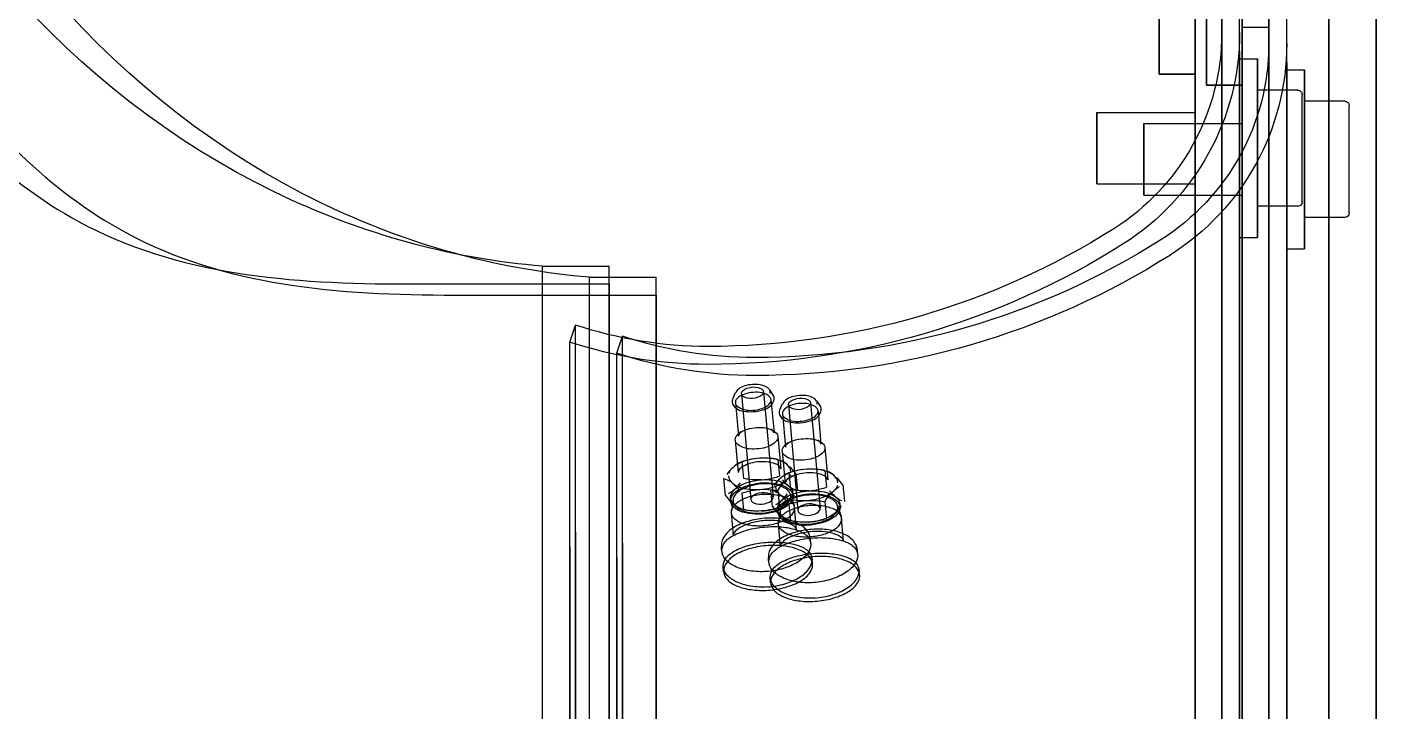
# Model space of a CAD drawing. Header units: millimetres. Extents: x -69706 to 52883, y -6882 to 68885.
# Drawn here: x 7489.4 to 7640.5, y 26352.4 to 26428.9 of the extents above; entities that cross this region are included whole.
import ezdxf

# ---------------------------------------------------------------- set-up
doc = ezdxf.new("R2010")
doc.units = ezdxf.units.MM
doc.layers.add('ac-SB', color=7, linetype='Continuous', lineweight=13)

# ---------------------------------------------------------------- blocks, each defined once
blk = doc.blocks.new('A$C15852BBE')
at = {"layer": 'ac-SB', "lineweight": -3}
for p, q in [((5538.81, 3950), (5538.81, 50)), ((5538.81, 672.2), (5538.81, 1296)), ((5538.81, 672.2), (5538.81, 1296)), ((5538.81, 672.2), (5538.81, 1296)), ((5538.81, 1296), (5538.81, 672.2)), ((5544.08, 670.96), (5544.08, 1294.76)), ((5544.08, 670.96), (5544.08, 1294.76)), ((5544.08, 670.96), (5544.08, 1294.76)), ((5544.08, 1294.76), (5544.08, 670.96)), ((5553.81, 1296.04), (5553.81, 672.16)), ((5553.81, 672.16), (5553.81, 1296.04)), ((5553.81, 1296), (5553.81, 672.2)), ((5559.08, 1294.8), (5559.08, 670.92)), ((5559.08, 670.92), (5559.08, 1294.8)), ((5559.08, 1294.76), (5559.08, 670.96)), ((5550.81, 674.1), (5550.81, 1294.1)), ((5550.81, 1294.1), (5550.81, 674.1)), ((5556.08, 672.86), (5556.08, 1292.86)), ((5556.08, 1292.86), (5556.08, 672.86)), ((5548.81, 780.58), (5548.81, 1219.1)), ((5550.81, 1219.1), (5550.81, 780.58)), ((5554.08, 779.34), (5554.08, 1217.86)), ((5556.08, 1217.86), (5556.08, 779.34)), ((5548.81, 806.01), (5548.81, 1189.74)), ((5550.81, 806.01), (5550.81, 1189.74)), ((5548.81, 1187.61), (5548.81, 749.1)), ((5550.81, 749.1), (5550.81, 1187.61)), ((5554.08, 804.77), (5554.08, 1188.5)), ((5556.08, 804.77), (5556.08, 1188.5)), ((5554.08, 1186.37), (5554.08, 747.86)), ((5556.08, 747.86), (5556.08, 1186.37)), ((5548.81, 1162.19), (5548.81, 778.45)), ((5550.81, 1162.19), (5550.81, 778.45)), ((5554.08, 1160.95), (5554.08, 777.22)), ((5556.08, 1160.95), (5556.08, 777.22)), ((5623.18, 834.36), (5623.18, 1157)), ((5628.45, 833.12), (5628.45, 1155.76)), ((5623.81, 836.01), (5623.81, 1155.1)), ((5629.08, 834.77), (5629.08, 1153.86)), ((5623.18, 1133.83), (5623.18, 811.2)), ((5623.81, 1132.19), (5623.81, 813.1)), ((5628.45, 1132.59), (5628.45, 809.96)), ((5629.08, 1130.95), (5629.08, 811.86)), ((5619.41, 1000.18), (5619.41, 804.6)), ((5626.91, 804.6), (5626.91, 1000.18)), ((5619.41, 806.6), (5619.41, 1000)), ((5624.68, 998.94), (5624.68, 803.36)), ((5624.68, 805.36), (5624.68, 998.76)), ((5632.18, 803.36), (5632.18, 998.94)), ((5550.81, 776.6), (5550.81, 984.1)), ((5553.81, 984.1), (5553.81, 776.6)), ((5556.08, 775.36), (5556.08, 982.86)), ((5559.08, 982.86), (5559.08, 775.36)), ((5606.6, 838.82), (5606.65, 838.27)), ((5596.64, 837.94), (5596.69, 837.38)), ((5611.86, 837.59), (5611.91, 837.03)), ((5596.84, 835.65), (5596.87, 835.35)), ((5601.9, 836.7), (5601.95, 836.14)), ((5606.8, 836.54), (5606.83, 836.23)), ((5606.83, 836.23), (5606.85, 836.02)), ((5606.85, 835.98), (5606.85, 836.02)), ((5606.85, 835.95), (5606.85, 835.98)), ((5606.85, 835.91), (5606.85, 835.95)), ((5606.85, 835.87), (5606.85, 835.91)), ((5596.87, 835.35), (5596.89, 835.13)), ((5598.43, 834.14), (5598.66, 831.59)), ((5602.11, 834.41), (5602.14, 834.11)), ((5602.14, 834.11), (5602.15, 833.89)), ((5605.5, 834.76), (5605.5, 834.77)), ((5605.5, 834.77), (5605.73, 832.22)), ((5605.51, 834.75), (5605.5, 834.76)), ((5605.51, 834.75), (5605.51, 834.75)), ((5605.51, 834.74), (5605.51, 834.75)), ((5612.07, 835.3), (5612.1, 835)), ((5612.1, 835), (5612.12, 834.78)), ((5612.12, 834.74), (5612.12, 834.78)), ((5612.12, 834.71), (5612.12, 834.74)), ((5612.12, 834.67), (5612.12, 834.71)), ((5612.12, 834.64), (5612.12, 834.67)), ((5603.7, 832.9), (5603.93, 830.35)), ((5610.77, 833.52), (5610.77, 833.53)), ((5610.77, 833.53), (5611, 830.98)), ((5610.77, 833.52), (5610.77, 833.52)), ((5610.77, 833.51), (5610.77, 833.52)), ((5610.77, 833.5), (5610.77, 833.51)), ((5599.11, 830.14), (5598.7, 831.39)), ((5600.52, 829.73), (5600.35, 831.61)), ((5604.55, 830), (5604.38, 831.88)), ((5605.54, 830.71), (5605.73, 832.02)), ((5605.83, 830.57), (5605.8, 830.92)), ((5598.5, 827.85), (5598.34, 829.72)), ((5598.86, 829.95), (5598.82, 830.3)), ((5602.12, 818.67), (5601.07, 830.5)), ((5604.61, 818.89), (5603.56, 830.72)), ((5604.38, 828.9), (5603.97, 830.15)), ((5605.79, 828.49), (5605.62, 830.37)), ((5606.4, 830.26), (5606.56, 828.39)), ((5609.88, 817.65), (5608.82, 829.48)), ((5609.82, 828.76), (5609.65, 830.64)), ((5610.81, 829.47), (5610.99, 830.78)), ((5611.1, 829.34), (5611.06, 829.68)), ((5600.52, 826.23), (5600.35, 828.11)), ((5603.77, 826.61), (5603.6, 828.49)), ((5604.12, 828.71), (5604.09, 829.06)), ((5604.55, 826.5), (5604.38, 828.38)), ((5607.39, 817.43), (5606.33, 829.26)), ((5611.66, 829.02), (5611.83, 827.15)), ((5600.52, 823.66), (5600.2, 827.29)), ((5605.3, 824.09), (5604.98, 827.71)), ((5605.79, 824.99), (5605.62, 826.87)), ((5609.82, 825.26), (5609.65, 827.14)), ((5610.57, 822.85), (5610.25, 826.48)), ((5605.79, 822.42), (5605.46, 826.05)), ((5604.67, 823.14), (5604.93, 823.36)), ((5604.79, 823.26), (5604.88, 823.38)), ((5604.88, 823.38), (5604.93, 823.5)), ((5604.93, 823.5), (5604.94, 823.64)), ((5605.27, 819.91), (5604.94, 823.64)), ((5601.29, 819.55), (5600.96, 823.28)), ((5600.96, 823.28), (5600.98, 823.17)), ((5600.98, 823.17), (5601.05, 823.07)), ((5601.31, 822.84), (5601.02, 823.01)), ((5601.05, 823.07), (5601.16, 822.95)), ((5601.16, 822.95), (5601.31, 822.84)), ((5604.67, 823.14), (5604.79, 823.26)), ((5606.56, 818.31), (5606.22, 822.04)), ((5606.22, 822.04), (5606.25, 821.93)), ((5606.25, 821.93), (5606.31, 821.83)), ((5606.31, 821.83), (5606.43, 821.71)), ((5609.94, 821.9), (5610.2, 822.12)), ((5609.94, 821.9), (5610.06, 822.02)), ((5610.06, 822.02), (5610.14, 822.14)), ((5610.14, 822.14), (5610.19, 822.26)), ((5610.19, 822.26), (5610.21, 822.4)), ((5610.54, 818.67), (5610.21, 822.4)), ((5606.58, 821.6), (5606.28, 821.78)), ((5606.43, 821.71), (5606.58, 821.6)), ((5601.47, 818.44), (5601.03, 819.09)), ((5605.29, 818.78), (5605.61, 819.49)), ((5606.74, 817.21), (5606.3, 817.85)), ((5610.56, 817.55), (5610.88, 818.25)), ((5623.81, 813.1), (5623.18, 811.2)), ((5629.08, 811.86), (5628.45, 809.96)), ((5641.91, 806.6), (5619.41, 806.6)), ((5647.18, 805.36), (5624.68, 805.36)), ((5626.91, 804.6), (5619.41, 804.6)), ((5632.18, 803.36), (5624.68, 803.36)), ((5548.81, 801.41), (5546.81, 801.41)), ((5548.81, 801.41), (5546.81, 801.41)), ((5546.81, 781.41), (5546.81, 801.41)), ((5546.81, 801.41), (5546.81, 781.41)), ((5546.81, 781.41), (5546.81, 801.41)), ((5546.81, 801.41), (5546.81, 781.41)), ((5548.81, 801.41), (5546.81, 801.41)), ((5548.81, 801.41), (5546.81, 801.41)), ((5548.81, 801.41), (5548.81, 781.41)), ((5548.81, 781.41), (5548.81, 801.41)), ((5548.81, 801.41), (5548.81, 781.41)), ((5548.81, 781.41), (5548.81, 801.41)), ((5554.08, 800.17), (5552.08, 800.17)), ((5554.08, 800.17), (5552.08, 800.17)), ((5552.08, 780.17), (5552.08, 800.17)), ((5552.08, 800.17), (5552.08, 780.17)), ((5552.08, 780.17), (5552.08, 800.17)), ((5552.08, 800.17), (5552.08, 780.17)), ((5554.08, 800.17), (5552.08, 800.17)), ((5554.08, 800.17), (5552.08, 800.17)), ((5554.08, 800.17), (5554.08, 780.17)), ((5554.08, 780.17), (5554.08, 800.17)), ((5554.08, 800.17), (5554.08, 780.17)), ((5554.08, 780.17), (5554.08, 800.17)), ((5542.31, 797.91), (5546.81, 797.91)), ((5542.31, 797.91), (5546.81, 797.91)), ((5546.81, 797.91), (5546.81, 791.41)), ((5546.81, 797.91), (5546.81, 791.41)), ((5541.81, 797.41), (5541.81, 791.41)), ((5541.81, 797.41), (5541.81, 791.41)), ((5547.08, 796.17), (5547.08, 790.17)), ((5547.08, 796.17), (5547.08, 790.17)), ((5547.58, 796.67), (5552.08, 796.67)), ((5547.58, 796.67), (5552.08, 796.67)), ((5552.08, 796.67), (5552.08, 790.17)), ((5552.08, 796.67), (5552.08, 790.17)), ((5553.81, 795.41), (5553.81, 787.41)), ((5553.81, 787.41), (5553.81, 795.41)), ((5553.81, 795.41), (5553.81, 787.41)), ((5553.81, 787.41), (5553.81, 795.41)), ((5564.81, 795.41), (5553.81, 795.41)), ((5564.81, 795.41), (5553.81, 795.41)), ((5564.81, 795.41), (5553.81, 795.41)), ((5564.81, 795.41), (5553.81, 795.41)), ((5564.81, 787.41), (5564.81, 795.41)), ((5564.81, 795.41), (5564.81, 787.41)), ((5564.81, 787.41), (5564.81, 795.41)), ((5564.81, 795.41), (5564.81, 787.41)), ((5559.08, 794.17), (5559.08, 786.17)), ((5559.08, 786.17), (5559.08, 794.17)), ((5559.08, 794.17), (5559.08, 786.17)), ((5559.08, 786.17), (5559.08, 794.17)), ((5570.08, 794.17), (5559.08, 794.17)), ((5570.08, 794.17), (5559.08, 794.17)), ((5570.08, 794.17), (5559.08, 794.17)), ((5570.08, 794.17), (5559.08, 794.17)), ((5570.08, 786.17), (5570.08, 794.17)), ((5570.08, 794.17), (5570.08, 786.17)), ((5570.08, 786.17), (5570.08, 794.17)), ((5570.08, 794.17), (5570.08, 786.17)), ((5541.81, 791.41), (5541.81, 785.41)), ((5541.81, 791.41), (5541.81, 785.41)), ((5546.81, 791.41), (5546.81, 784.91)), ((5546.81, 791.41), (5546.81, 784.91)), ((5547.08, 790.17), (5547.08, 784.17)), ((5547.08, 790.17), (5547.08, 784.17)), ((5552.08, 790.17), (5552.08, 783.67)), ((5552.08, 790.17), (5552.08, 783.67)), ((5564.81, 787.41), (5553.81, 787.41)), ((5564.81, 787.41), (5553.81, 787.41)), ((5564.81, 787.41), (5553.81, 787.41)), ((5564.81, 787.41), (5553.81, 787.41)), ((5570.08, 786.17), (5559.08, 786.17)), ((5570.08, 786.17), (5559.08, 786.17)), ((5570.08, 786.17), (5559.08, 786.17)), ((5570.08, 786.17), (5559.08, 786.17)), ((5542.31, 784.91), (5546.81, 784.91)), ((5542.31, 784.91), (5546.81, 784.91)), ((5547.58, 783.67), (5552.08, 783.67)), ((5547.58, 783.67), (5552.08, 783.67)), ((5553.81, 783.1), (5557.81, 783.1)), ((5553.81, 783.1), (5557.81, 783.1)), ((5553.81, 783.1), (5557.81, 783.1)), ((5557.81, 783.1), (5553.81, 783.1)), ((5553.81, 783.1), (5553.81, 773.1)), ((5553.81, 748.1), (5553.81, 783.1)), ((5553.81, 773.1), (5553.81, 783.1)), ((5553.81, 783.1), (5553.81, 748.1)), ((5557.81, 783.1), (5557.81, 773.1)), ((5557.81, 783.1), (5557.81, 748.1)), ((5557.81, 748.1), (5557.81, 783.1)), ((5557.81, 783.1), (5557.81, 773.1)), ((5548.81, 781.41), (5546.81, 781.41)), ((5548.81, 781.41), (5546.81, 781.41)), ((5548.81, 781.41), (5546.81, 781.41)), ((5548.81, 781.41), (5546.81, 781.41)), ((5559.08, 781.86), (5563.08, 781.86)), ((5559.08, 781.86), (5563.08, 781.86)), ((5559.08, 781.86), (5563.08, 781.86)), ((5563.08, 781.86), (5559.08, 781.86)), ((5559.08, 781.86), (5559.08, 771.86)), ((5559.08, 746.86), (5559.08, 781.86)), ((5559.08, 771.86), (5559.08, 781.86)), ((5559.08, 781.86), (5559.08, 746.86)), ((5563.08, 781.86), (5563.08, 771.86)), ((5563.08, 781.86), (5563.08, 746.86)), ((5563.08, 746.86), (5563.08, 781.86)), ((5563.08, 781.86), (5563.08, 771.86)), ((5554.08, 780.17), (5552.08, 780.17)), ((5554.08, 780.17), (5552.08, 780.17)), ((5554.08, 780.17), (5552.08, 780.17)), ((5554.08, 780.17), (5552.08, 780.17)), ((5553.81, 776.6), (5550.81, 776.6))]:
    blk.add_line(p, q, dxfattribs=at)
at = {"layer": 'ac-SB', "lineweight": -3, "extrusion": (0, 0, -1)}
for centre, major_axis, start_param, end_param in [((5608.36, 728.6), (-61.52, 61.52), 0.221222, 0.785398), ((5613.63, 727.36), (-61.52, 61.52), 0.221222, 0.785398), ((5608.36, 766.6), (34.65, 34.65), -0.785398, -0.464586), ((5613.63, 765.36), (-34.65, 34.65), 0.785398, 1.10621), ((5608.36, 728.6), (-60.1, 60.1), 0.221222, 0.785398), ((5608.36, 766.6), (-33.23, 33.23), 0.785398, 1.10621), ((5613.63, 727.36), (-60.1, 60.1), 0.221222, 0.785398), ((5613.63, 765.36), (33.23, 33.23), -0.785398, -0.464586), ((5576.81, 778.45), (-19.8, 19.8), 5.497787, 6.504407), ((5582.08, 777.22), (19.8, 19.8), 3.926991, 4.933611), ((5576.81, 778.45), (-18.38, 18.38), 5.497787, 6.504407), ((5582.08, 777.22), (18.38, 18.38), 3.926991, 4.933611), ((5542.31, 797.41), (-0.354, 0.354), 5.497787, 7.068583), ((5542.31, 797.41), (-0.354, 0.354), 5.497787, 7.068583), ((5547.58, 796.17), (-0.354, 0.354), 5.497787, 7.068583), ((5547.58, 796.17), (-0.354, 0.354), 5.497787, 7.068583), ((5542.31, 785.41), (0.354, 0.354), 2.356194, 3.926991), ((5542.31, 785.41), (0.354, 0.354), 2.356194, 3.926991), ((5547.58, 784.17), (0.354, 0.354), 2.356194, 3.926991), ((5547.58, 784.17), (0.354, 0.354), 2.356194, 3.926991)]:
    blk.add_ellipse(centre, major_axis=major_axis, ratio=1, start_param=start_param, end_param=end_param, dxfattribs=at)
at = {"layer": 'ac-SB', "lineweight": -3}
for points, knots in [([(5601.62, 840.88), (5600.97, 840.84), (5599.75, 840.64), (5598.16, 840.03), (5597.01, 839.2), (5596.63, 838.4), (5596.63, 838.05)], [0, 0, 0, 0, 0.317822, 0.600203, 0.826725, 1, 1, 1, 1]), ([(5601.65, 840.51), (5601.01, 840.47), (5599.78, 840.25), (5598.19, 839.57), (5597.06, 838.67), (5596.68, 837.85), (5596.68, 837.49)], [0, 0, 0, 0, 0.311414, 0.595346, 0.826383, 1, 1, 1, 1]), ([(5606.6, 838.71), (5606.6, 839.05), (5606.23, 839.82), (5605.05, 840.5), (5603.46, 840.89), (5602.26, 840.92), (5601.62, 840.88)], [0, 0, 0, 0, 0.171778, 0.392382, 0.674111, 1, 1, 1, 1]), ([(5601.65, 840.51), (5602.29, 840.56), (5603.51, 840.51), (5605.11, 840.04), (5606.28, 839.29), (5606.65, 838.51), (5606.65, 838.16)], [0, 0, 0, 0, 0.320852, 0.602013, 0.826365, 1, 1, 1, 1]), ([(5596.84, 835.76), (5596.84, 836.12), (5597.21, 836.94), (5598.35, 837.84), (5599.93, 838.52), (5601.16, 838.74), (5601.8, 838.78)], [0, 0, 0, 0, 0.173291, 0.404122, 0.68812, 1, 1, 1, 1]), ([(5601.62, 835.88), (5602.27, 835.92), (5603.48, 836.12), (5605.07, 836.73), (5606.22, 837.56), (5606.6, 838.36), (5606.6, 838.71)], [0, 0, 0, 0, 0.317822, 0.600203, 0.826725, 1, 1, 1, 1]), ([(5601.8, 838.78), (5602.44, 838.83), (5603.66, 838.78), (5605.26, 838.31), (5606.43, 837.56), (5606.81, 836.78), (5606.81, 836.43)], [0, 0, 0, 0, 0.320673, 0.601851, 0.826312, 1, 1, 1, 1]), ([(5606.88, 839.64), (5606.24, 839.6), (5605.02, 839.4), (5603.43, 838.79), (5602.28, 837.96), (5601.9, 837.16), (5601.9, 836.81)], [0, 0, 0, 0, 0.317822, 0.600203, 0.826725, 1, 1, 1, 1]), ([(5606.92, 839.27), (5606.27, 839.23), (5605.05, 839.01), (5603.46, 838.33), (5602.33, 837.43), (5601.95, 836.61), (5601.95, 836.25)], [0, 0, 0, 0, 0.311414, 0.595346, 0.826383, 1, 1, 1, 1]), ([(5611.87, 837.48), (5611.87, 837.81), (5611.5, 838.58), (5610.32, 839.26), (5608.73, 839.65), (5607.52, 839.68), (5606.88, 839.64)], [0, 0, 0, 0, 0.171778, 0.392382, 0.674111, 1, 1, 1, 1]), ([(5606.92, 839.27), (5607.56, 839.32), (5608.77, 839.27), (5610.37, 838.8), (5611.54, 838.05), (5611.92, 837.27), (5611.92, 836.92)], [0, 0, 0, 0, 0.320852, 0.602013, 0.826365, 1, 1, 1, 1]), ([(5596.63, 838.05), (5596.63, 837.71), (5597, 836.94), (5598.18, 836.26), (5599.77, 835.87), (5600.98, 835.84), (5601.62, 835.88)], [0, 0, 0, 0, 0.171778, 0.392382, 0.674111, 1, 1, 1, 1]), ([(5601.65, 835.51), (5601.01, 835.47), (5599.82, 835.48), (5598.24, 835.81), (5597.05, 836.41), (5596.68, 837.16), (5596.68, 837.49)], [0, 0, 0, 0, 0.330326, 0.612785, 0.829913, 1, 1, 1, 1]), ([(5606.65, 838.16), (5606.65, 837.81), (5606.27, 837.03), (5605.1, 836.28), (5603.51, 835.73), (5602.3, 835.56), (5601.65, 835.51)], [0, 0, 0, 0, 0.171315, 0.394813, 0.677991, 1, 1, 1, 1]), ([(5602.1, 834.52), (5602.1, 834.88), (5602.48, 835.7), (5603.61, 836.6), (5605.2, 837.29), (5606.43, 837.5), (5607.07, 837.55)], [0, 0, 0, 0, 0.173291, 0.404122, 0.68812, 1, 1, 1, 1]), ([(5606.88, 834.64), (5607.53, 834.68), (5608.75, 834.88), (5610.34, 835.49), (5611.49, 836.32), (5611.87, 837.12), (5611.87, 837.48)], [0, 0, 0, 0, 0.317822, 0.600203, 0.826725, 1, 1, 1, 1]), ([(5611.92, 836.92), (5611.92, 836.57), (5611.54, 835.79), (5610.37, 835.04), (5608.78, 834.49), (5607.56, 834.32), (5606.92, 834.27)], [0, 0, 0, 0, 0.171315, 0.394813, 0.677991, 1, 1, 1, 1]), ([(5607.07, 837.55), (5607.71, 837.59), (5608.93, 837.54), (5610.53, 837.07), (5611.7, 836.32), (5612.07, 835.54), (5612.07, 835.19)], [0, 0, 0, 0, 0.320673, 0.601851, 0.826312, 1, 1, 1, 1]), ([(5601.8, 833.78), (5601.17, 833.74), (5599.97, 833.75), (5598.4, 834.08), (5597.2, 834.68), (5596.84, 835.43), (5596.84, 835.76)], [0, 0, 0, 0, 0.33023, 0.612723, 0.829904, 1, 1, 1, 1]), ([(5596.89, 835.13), (5596.92, 834.77), (5597.31, 833.96), (5598.55, 833.2), (5600.18, 832.81), (5602.01, 832.77), (5603.83, 833.09), (5605.4, 833.73), (5606.53, 834.65), (5606.85, 835.5), (5606.85, 835.87)], [0, 0, 0, 0, 0.089683, 0.203763, 0.343737, 0.497246, 0.651218, 0.79233, 0.90892, 1, 1, 1, 1]), ([(5606.81, 836.43), (5606.81, 836.08), (5606.43, 835.3), (5605.25, 834.55), (5603.67, 834.01), (5602.45, 833.83), (5601.8, 833.78)], [0, 0, 0, 0, 0.171231, 0.394676, 0.677925, 1, 1, 1, 1]), ([(5601.9, 836.81), (5601.9, 836.47), (5602.27, 835.7), (5603.45, 835.03), (5605.04, 834.63), (5606.25, 834.6), (5606.88, 834.64)], [0, 0, 0, 0, 0.171778, 0.392382, 0.674111, 1, 1, 1, 1]), ([(5606.92, 834.27), (5606.28, 834.23), (5605.09, 834.24), (5603.51, 834.57), (5602.31, 835.17), (5601.95, 835.92), (5601.95, 836.25)], [0, 0, 0, 0, 0.330326, 0.612785, 0.829913, 1, 1, 1, 1]), ([(5598.43, 834.14), (5598.47, 833.76), (5599.38, 833.33), (5600.54, 833.06), (5601.99, 833.03), (5603.43, 833.28), (5604.61, 833.75), (5605.51, 834.33), (5605.51, 834.74)], [0, 0, 0, 0, 0.142449, 0.297519, 0.487336, 0.680172, 0.843022, 1, 1, 1, 1]), ([(5607.07, 832.55), (5606.43, 832.5), (5605.24, 832.51), (5603.66, 832.84), (5602.47, 833.44), (5602.1, 834.19), (5602.1, 834.52)], [0, 0, 0, 0, 0.33023, 0.612723, 0.829904, 1, 1, 1, 1]), ([(5602.15, 833.89), (5602.19, 833.53), (5602.58, 832.72), (5603.81, 831.96), (5605.44, 831.57), (5607.28, 831.53), (5609.1, 831.85), (5610.66, 832.5), (5611.8, 833.41), (5612.12, 834.26), (5612.12, 834.64)], [0, 0, 0, 0, 0.089683, 0.203763, 0.343737, 0.497246, 0.651218, 0.79233, 0.90892, 1, 1, 1, 1]), ([(5612.07, 835.19), (5612.07, 834.84), (5611.69, 834.06), (5610.52, 833.31), (5608.93, 832.77), (5607.72, 832.59), (5607.07, 832.55)], [0, 0, 0, 0, 0.171231, 0.394676, 0.677925, 1, 1, 1, 1]), ([(5598.66, 831.67), (5598.66, 831.96), (5599.02, 832.62), (5600.06, 833.24), (5601.43, 833.64), (5602.94, 833.75), (5604.31, 833.53), (5605.37, 833.05), (5605.73, 832.42), (5605.73, 832.14)], [0, 0, 0, 0, 0.101826, 0.242255, 0.416571, 0.601867, 0.77096, 0.903185, 1, 1, 1, 1]), ([(5598.82, 830.38), (5598.82, 830.66), (5599.19, 831.32), (5600.2, 831.92), (5601.55, 832.32), (5603.03, 832.43), (5604.38, 832.21), (5605.43, 831.75), (5605.8, 831.12), (5605.8, 830.84)], [0, 0, 0, 0, 0.103131, 0.242354, 0.415472, 0.599833, 0.768568, 0.901459, 1, 1, 1, 1]), ([(5603.7, 832.9), (5603.73, 832.52), (5604.64, 832.09), (5605.81, 831.82), (5607.26, 831.79), (5608.7, 832.04), (5609.88, 832.51), (5610.77, 833.09), (5610.77, 833.5)], [0, 0, 0, 0, 0.142449, 0.297519, 0.487336, 0.680172, 0.843022, 1, 1, 1, 1]), ([(5603.92, 830.43), (5603.92, 830.72), (5604.29, 831.38), (5605.32, 832), (5606.7, 832.4), (5608.21, 832.51), (5609.58, 832.29), (5610.64, 831.81), (5611, 831.18), (5611, 830.9)], [0, 0, 0, 0, 0.101826, 0.242255, 0.416571, 0.601867, 0.77096, 0.903185, 1, 1, 1, 1]), ([(5605.73, 832.14), (5605.73, 831.85), (5605.37, 831.19), (5604.34, 830.57), (5602.96, 830.17), (5601.45, 830.06), (5600.08, 830.28), (5599.02, 830.76), (5598.66, 831.39), (5598.66, 831.67)], [0, 0, 0, 0, 0.101826, 0.242255, 0.416571, 0.601867, 0.77096, 0.903185, 1, 1, 1, 1]), ([(5605.55, 830.83), (5605.55, 831.08), (5605.22, 831.66), (5604.25, 832.09), (5603, 832.3), (5601.62, 832.2), (5600.37, 831.83), (5599.42, 831.28), (5599.07, 830.66), (5599.07, 830.39)], [0, 0, 0, 0, 0.098017, 0.229125, 0.397041, 0.581353, 0.755224, 0.896302, 1, 1, 1, 1]), ([(5599.32, 830.94), (5599.55, 831.15), (5600.14, 831.52), (5601.17, 831.87), (5601.94, 831.99), (5602.34, 832.01)], [0, 0, 0, 0, 0.287144, 0.629207, 1, 1, 1, 1]), ([(5602.34, 832.01), (5601.9, 831.98), (5601.23, 831.87), (5600.57, 831.68), (5600.35, 831.61)], [0, 0, 0, 0, 0.654238, 1, 1, 1, 1]), ([(5603.56, 830.69), (5603.56, 830.96), (5602.71, 831.34), (5601.88, 831.25), (5601.06, 830.82), (5601.06, 830.53)], [0, 0, 0, 0, 0.277863, 0.700088, 1, 1, 1, 1]), ([(5602.34, 832.01), (5602.78, 832.04), (5603.47, 832.02), (5604.15, 831.92), (5604.38, 831.88)], [0, 0, 0, 0, 0.649076, 1, 1, 1, 1]), ([(5602.34, 832.01), (5602.74, 832.04), (5603.5, 832.03), (5604.53, 831.82), (5605.13, 831.53), (5605.36, 831.34)], [0, 0, 0, 0, 0.378864, 0.720109, 1, 1, 1, 1]), ([(5611, 830.9), (5611, 830.61), (5610.63, 829.95), (5609.6, 829.33), (5608.23, 828.93), (5606.72, 828.82), (5605.34, 829.04), (5604.29, 829.52), (5603.92, 830.15), (5603.92, 830.43)], [0, 0, 0, 0, 0.101826, 0.242255, 0.416571, 0.601867, 0.77096, 0.903185, 1, 1, 1, 1]), ([(5604.09, 829.14), (5604.09, 829.43), (5604.46, 830.08), (5605.47, 830.68), (5606.81, 831.08), (5608.3, 831.19), (5609.65, 830.97), (5610.7, 830.51), (5611.07, 829.88), (5611.07, 829.6)], [0, 0, 0, 0, 0.103131, 0.242354, 0.415472, 0.599833, 0.768568, 0.901459, 1, 1, 1, 1]), ([(5610.82, 829.59), (5610.82, 829.84), (5610.48, 830.42), (5609.52, 830.86), (5608.27, 831.06), (5606.89, 830.96), (5605.64, 830.6), (5604.68, 830.04), (5604.34, 829.42), (5604.34, 829.15)], [0, 0, 0, 0, 0.098017, 0.229125, 0.397041, 0.581353, 0.755224, 0.896302, 1, 1, 1, 1]), ([(5605.8, 830.84), (5605.8, 830.55), (5605.43, 829.9), (5604.42, 829.3), (5603.08, 828.9), (5601.59, 828.79), (5600.24, 829.01), (5599.19, 829.47), (5598.82, 830.1), (5598.82, 830.38)], [0, 0, 0, 0, 0.103131, 0.242354, 0.415472, 0.599833, 0.768568, 0.901459, 1, 1, 1, 1]), ([(5599.07, 830.39), (5599.07, 830.14), (5599.41, 829.56), (5600.37, 829.12), (5601.62, 828.92), (5603, 829.02), (5604.25, 829.38), (5605.2, 829.94), (5605.55, 830.56), (5605.55, 830.83)], [0, 0, 0, 0, 0.098017, 0.229125, 0.397041, 0.581353, 0.755224, 0.896302, 1, 1, 1, 1]), ([(5602.56, 829.6), (5602.16, 829.57), (5601.39, 829.45), (5600.35, 829.1), (5599.76, 828.73), (5599.54, 828.52)], [0, 0, 0, 0, 0.370748, 0.712889, 1, 1, 1, 1]), ([(5602.56, 829.6), (5602.12, 829.57), (5601.43, 829.59), (5600.75, 829.69), (5600.52, 829.73)], [0, 0, 0, 0, 0.649076, 1, 1, 1, 1]), ([(5601.06, 830.53), (5601.06, 830.26), (5601.91, 829.88), (5602.74, 829.97), (5603.56, 830.4), (5603.56, 830.69)], [0, 0, 0, 0, 0.277863, 0.700088, 1, 1, 1, 1]), ([(5605.36, 829.59), (5605.14, 829.38), (5604.55, 829.01), (5603.51, 828.66), (5602.74, 828.54), (5602.34, 828.51)], [0, 0, 0, 0, 0.287144, 0.629207, 1, 1, 1, 1]), ([(5604.55, 830), (5604.32, 829.93), (5603.67, 829.74), (5603, 829.63), (5602.56, 829.6)], [0, 0, 0, 0, 0.349085, 1, 1, 1, 1]), ([(5605.58, 828.92), (5605.35, 829.11), (5604.75, 829.4), (5603.72, 829.61), (5602.95, 829.62), (5602.56, 829.6)], [0, 0, 0, 0, 0.279859, 0.621181, 1, 1, 1, 1]), ([(5611.07, 829.6), (5611.07, 829.32), (5610.7, 828.66), (5609.69, 828.06), (5608.34, 827.66), (5606.86, 827.55), (5605.51, 827.77), (5604.46, 828.23), (5604.09, 828.86), (5604.09, 829.14)], [0, 0, 0, 0, 0.103131, 0.242354, 0.415472, 0.599833, 0.768568, 0.901459, 1, 1, 1, 1]), ([(5604.34, 829.15), (5604.34, 828.9), (5604.67, 828.32), (5605.64, 827.89), (5606.89, 827.68), (5608.27, 827.78), (5609.52, 828.15), (5610.47, 828.7), (5610.82, 829.32), (5610.82, 829.59)], [0, 0, 0, 0, 0.098017, 0.229125, 0.397041, 0.581353, 0.755224, 0.896302, 1, 1, 1, 1]), ([(5604.59, 829.7), (5604.81, 829.91), (5605.41, 830.28), (5606.44, 830.63), (5607.21, 830.75), (5607.61, 830.77)], [0, 0, 0, 0, 0.287144, 0.629207, 1, 1, 1, 1]), ([(5607.61, 830.77), (5607.17, 830.75), (5606.49, 830.63), (5605.84, 830.44), (5605.62, 830.37)], [0, 0, 0, 0, 0.654238, 1, 1, 1, 1]), ([(5608.82, 829.45), (5608.82, 829.72), (5607.98, 830.1), (5607.15, 830.01), (5606.33, 829.58), (5606.33, 829.29)], [0, 0, 0, 0, 0.277863, 0.700088, 1, 1, 1, 1]), ([(5606.33, 829.29), (5606.33, 829.02), (5607.18, 828.64), (5608.01, 828.73), (5608.82, 829.16), (5608.82, 829.45)], [0, 0, 0, 0, 0.277863, 0.700088, 1, 1, 1, 1]), ([(5607.61, 830.77), (5608.05, 830.8), (5608.74, 830.78), (5609.41, 830.68), (5609.65, 830.64)], [0, 0, 0, 0, 0.649076, 1, 1, 1, 1]), ([(5607.61, 830.77), (5608.01, 830.8), (5608.77, 830.79), (5609.8, 830.58), (5610.4, 830.29), (5610.63, 830.1)], [0, 0, 0, 0, 0.378864, 0.720109, 1, 1, 1, 1]), ([(5602.34, 828.51), (5601.94, 828.49), (5601.18, 828.5), (5600.15, 828.71), (5599.55, 829), (5599.32, 829.19)], [0, 0, 0, 0, 0.378864, 0.720109, 1, 1, 1, 1]), ([(5602.34, 828.51), (5601.9, 828.48), (5601.23, 828.37), (5600.58, 828.18), (5600.35, 828.11)], [0, 0, 0, 0, 0.650236, 1, 1, 1, 1]), ([(5602.34, 828.51), (5602.79, 828.54), (5603.47, 828.52), (5604.15, 828.42), (5604.38, 828.38)], [0, 0, 0, 0, 0.653086, 1, 1, 1, 1]), ([(5607.61, 827.27), (5607.21, 827.25), (5606.45, 827.26), (5605.42, 827.47), (5604.82, 827.76), (5604.59, 827.95)], [0, 0, 0, 0, 0.378864, 0.720109, 1, 1, 1, 1]), ([(5607.82, 828.36), (5607.42, 828.33), (5606.65, 828.21), (5605.62, 827.86), (5605.03, 827.49), (5604.8, 827.28)], [0, 0, 0, 0, 0.370748, 0.712889, 1, 1, 1, 1]), ([(5607.82, 828.36), (5607.38, 828.33), (5606.7, 828.35), (5606.02, 828.45), (5605.79, 828.49)], [0, 0, 0, 0, 0.649076, 1, 1, 1, 1]), ([(5610.63, 828.35), (5610.4, 828.14), (5609.81, 827.77), (5608.78, 827.42), (5608.01, 827.3), (5607.61, 827.27)], [0, 0, 0, 0, 0.287144, 0.629207, 1, 1, 1, 1]), ([(5609.82, 828.76), (5609.59, 828.69), (5608.94, 828.5), (5608.27, 828.39), (5607.82, 828.36)], [0, 0, 0, 0, 0.349085, 1, 1, 1, 1]), ([(5610.85, 827.68), (5610.62, 827.87), (5610.02, 828.16), (5608.98, 828.37), (5608.22, 828.38), (5607.82, 828.36)], [0, 0, 0, 0, 0.279859, 0.621181, 1, 1, 1, 1]), ([(5599.54, 826.77), (5599.76, 826.59), (5600.37, 826.29), (5601.4, 826.08), (5602.16, 826.07), (5602.56, 826.1)], [0, 0, 0, 0, 0.279859, 0.621181, 1, 1, 1, 1]), ([(5600.2, 827.29), (5600.22, 827.01), (5600.84, 826.68), (5601.63, 826.5), (5602.24, 826.48), (5602.56, 826.5)], [0, 0, 0, 0, 0.321665, 0.630064, 1, 1, 1, 1]), ([(5602.56, 826.5), (5602.9, 826.52), (5603.55, 826.63), (5604.38, 826.95), (5605.01, 827.41), (5604.98, 827.71)], [0, 0, 0, 0, 0.364505, 0.675919, 1, 1, 1, 1]), ([(5602.56, 826.1), (5602.96, 826.12), (5603.73, 826.24), (5604.76, 826.59), (5605.35, 826.96), (5605.58, 827.17)], [0, 0, 0, 0, 0.370748, 0.712889, 1, 1, 1, 1]), ([(5602.56, 826.1), (5603, 826.13), (5603.67, 826.24), (5604.32, 826.43), (5604.55, 826.5)], [0, 0, 0, 0, 0.650236, 1, 1, 1, 1]), ([(5607.61, 827.27), (5607.17, 827.25), (5606.5, 827.13), (5605.84, 826.94), (5605.62, 826.87)], [0, 0, 0, 0, 0.650236, 1, 1, 1, 1]), ([(5607.61, 827.27), (5608.05, 827.3), (5608.74, 827.28), (5609.41, 827.18), (5609.65, 827.14)], [0, 0, 0, 0, 0.653086, 1, 1, 1, 1]), ([(5607.83, 825.26), (5608.17, 825.28), (5608.82, 825.4), (5609.65, 825.71), (5610.27, 826.17), (5610.25, 826.48)], [0, 0, 0, 0, 0.364505, 0.675919, 1, 1, 1, 1]), ([(5600.52, 826.23), (5600.75, 826.19), (5601.43, 826.09), (5602.12, 826.07), (5602.56, 826.1)], [0, 0, 0, 0, 0.350243, 1, 1, 1, 1]), ([(5600.52, 823.71), (5600.52, 824.16), (5601.33, 824.76), (5602.38, 825.04), (5603.43, 825.11), (5604.47, 824.99), (5605.3, 824.45), (5605.3, 824.03)], [0, 0, 0, 0, 0.238107, 0.415876, 0.604841, 0.777283, 1, 1, 1, 1]), ([(5604.8, 825.53), (5605.03, 825.35), (5605.63, 825.06), (5606.67, 824.84), (5607.43, 824.83), (5607.82, 824.86)], [0, 0, 0, 0, 0.279859, 0.621181, 1, 1, 1, 1]), ([(5605.46, 826.05), (5605.49, 825.77), (5606.1, 825.44), (5606.9, 825.26), (5607.51, 825.24), (5607.83, 825.26)], [0, 0, 0, 0, 0.321665, 0.630064, 1, 1, 1, 1]), ([(5605.79, 824.99), (5606.02, 824.95), (5606.7, 824.85), (5607.38, 824.83), (5607.82, 824.86)], [0, 0, 0, 0, 0.350243, 1, 1, 1, 1]), ([(5607.82, 824.86), (5608.23, 824.88), (5609, 825), (5610.03, 825.35), (5610.62, 825.72), (5610.85, 825.93)], [0, 0, 0, 0, 0.370748, 0.712889, 1, 1, 1, 1]), ([(5607.82, 824.86), (5608.26, 824.89), (5608.94, 825), (5609.59, 825.19), (5609.82, 825.26)], [0, 0, 0, 0, 0.650236, 1, 1, 1, 1]), ([(5605.3, 824.03), (5605.3, 823.59), (5604.49, 822.99), (5603.44, 822.7), (5602.4, 822.64), (5601.36, 822.76), (5600.52, 823.29), (5600.52, 823.71)], [0, 0, 0, 0, 0.238107, 0.415876, 0.604841, 0.777283, 1, 1, 1, 1]), ([(5605.79, 822.48), (5605.79, 822.92), (5606.6, 823.52), (5607.65, 823.81), (5608.7, 823.87), (5609.73, 823.75), (5610.57, 823.21), (5610.57, 822.8)], [0, 0, 0, 0, 0.238107, 0.415876, 0.604841, 0.777283, 1, 1, 1, 1]), ([(5610.57, 822.8), (5610.57, 822.35), (5609.76, 821.75), (5608.71, 821.47), (5607.66, 821.4), (5606.62, 821.52), (5605.79, 822.06), (5605.79, 822.48)], [0, 0, 0, 0, 0.238107, 0.415876, 0.604841, 0.777283, 1, 1, 1, 1]), ([(5603.28, 820.89), (5602.91, 820.87), (5602.23, 820.71), (5601.34, 820.4), (5600.98, 819.76), (5600.95, 819.49)], [0, 0, 0, 0, 0.389505, 0.726764, 1, 1, 1, 1]), ([(5605.28, 819.86), (5605.28, 820.29), (5604.32, 820.75), (5603.28, 820.75), (5602.22, 820.59), (5601.29, 820.06), (5601.29, 819.6)], [0, 0, 0, 0, 0.276868, 0.487192, 0.701162, 1, 1, 1, 1]), ([(5605.65, 819.79), (5605.61, 820.07), (5605.18, 820.68), (5604.28, 820.86), (5603.63, 820.91), (5603.28, 820.89)], [0, 0, 0, 0, 0.298951, 0.622081, 1, 1, 1, 1]), ([(5601.29, 819.6), (5601.29, 819.17), (5602.24, 818.71), (5603.28, 818.71), (5604.35, 818.87), (5605.28, 819.4), (5605.28, 819.86)], [0, 0, 0, 0, 0.276868, 0.487192, 0.701162, 1, 1, 1, 1]), ([(5601.38, 818.82), (5601.37, 818.74), (5601.38, 818.65), (5601.4, 818.57), (5601.4, 818.56)], [0, 0, 0, 0, 0.918253, 1, 1, 1, 1]), ([(5602.12, 818.7), (5602.12, 818.98), (5602.93, 819.42), (5603.76, 819.51), (5604.61, 819.13), (5604.61, 818.86)], [0, 0, 0, 0, 0.296867, 0.719231, 1, 1, 1, 1]), ([(5604.61, 818.86), (5604.61, 818.58), (5603.8, 818.14), (5602.98, 818.05), (5602.12, 818.43), (5602.12, 818.7)], [0, 0, 0, 0, 0.296867, 0.719231, 1, 1, 1, 1]), ([(5603.36, 817.85), (5603.66, 817.87), (5604.21, 817.98), (5604.89, 818.23), (5605.17, 818.64), (5605.24, 818.8)], [0, 0, 0, 0, 0.408567, 0.772107, 1, 1, 1, 1]), ([(5608.55, 819.65), (5608.18, 819.63), (5607.5, 819.48), (5606.61, 819.16), (5606.24, 818.52), (5606.21, 818.25)], [0, 0, 0, 0, 0.389505, 0.726764, 1, 1, 1, 1]), ([(5610.54, 818.62), (5610.54, 819.05), (5609.59, 819.51), (5608.55, 819.52), (5607.48, 819.35), (5606.55, 818.82), (5606.55, 818.36)], [0, 0, 0, 0, 0.276868, 0.487192, 0.701162, 1, 1, 1, 1]), ([(5610.91, 818.56), (5610.88, 818.83), (5610.45, 819.44), (5609.55, 819.63), (5608.9, 819.67), (5608.55, 819.65)], [0, 0, 0, 0, 0.298951, 0.622081, 1, 1, 1, 1]), ([(5601.47, 818.43), (5601.65, 818.14), (5602.45, 817.84), (5603.07, 817.83), (5603.36, 817.85)], [0, 0, 0, 0, 0.557504, 1, 1, 1, 1]), ([(5606.55, 818.36), (5606.55, 817.93), (5607.51, 817.47), (5608.55, 817.47), (5609.61, 817.63), (5610.54, 818.16), (5610.54, 818.62)], [0, 0, 0, 0, 0.276868, 0.487192, 0.701162, 1, 1, 1, 1]), ([(5606.65, 817.58), (5606.64, 817.5), (5606.64, 817.41), (5606.67, 817.33), (5606.67, 817.32)], [0, 0, 0, 0, 0.918253, 1, 1, 1, 1]), ([(5607.39, 817.46), (5607.39, 817.74), (5608.2, 818.18), (5609.02, 818.27), (5609.88, 817.9), (5609.88, 817.62)], [0, 0, 0, 0, 0.296867, 0.719231, 1, 1, 1, 1]), ([(5609.88, 817.62), (5609.88, 817.34), (5609.07, 816.9), (5608.24, 816.81), (5607.39, 817.19), (5607.39, 817.46)], [0, 0, 0, 0, 0.296867, 0.719231, 1, 1, 1, 1]), ([(5608.63, 816.61), (5608.93, 816.63), (5609.48, 816.74), (5610.16, 816.99), (5610.44, 817.4), (5610.51, 817.56)], [0, 0, 0, 0, 0.408567, 0.772107, 1, 1, 1, 1]), ([(5606.73, 817.19), (5606.92, 816.9), (5607.72, 816.6), (5608.34, 816.59), (5608.63, 816.61)], [0, 0, 0, 0, 0.557504, 1, 1, 1, 1]), ([(5718.78, 706.33), (5718.78, 714.31), (5714.03, 738.69), (5708.08, 774.3), (5677.37, 804.84), (5655.12, 806.6), (5641.91, 806.6)], [0, 0, 0, 0, 0.169125, 0.530935, 0.733506, 1, 1, 1, 1]), ([(5724.04, 705.09), (5724.04, 713.07), (5719.29, 737.45), (5713.35, 773.06), (5682.64, 803.6), (5660.39, 805.36), (5647.18, 805.36)], [0, 0, 0, 0, 0.169125, 0.530935, 0.733506, 1, 1, 1, 1]), ([(5626.91, 804.6), (5636.63, 803.81), (5670.41, 794.68), (5707.04, 755.23), (5712.08, 710.61), (5713.58, 697.45), (5713.68, 695.23), (5713.68, 695.07)], [0, 0, 0, 0, 0.191384, 0.684569, 0.967249, 0.997563, 1, 1, 1, 1]), ([(5632.18, 803.36), (5641.89, 802.58), (5675.67, 793.44), (5712.31, 753.99), (5717.34, 709.37), (5718.85, 696.21), (5718.95, 693.99), (5718.95, 693.83)], [0, 0, 0, 0, 0.191384, 0.684569, 0.967249, 0.997563, 1, 1, 1, 1])]:
    blk.add_open_spline(points, degree=3, knots=knots, dxfattribs=at)
for points in [[(5599.32, 830.94), (5599.08, 830.71), (5598.85, 830.47), (5598.67, 830.2)], [(5598.85, 830.03), (5598.85, 830.37), (5599.07, 830.7), (5599.32, 830.94)], [(5599.32, 830.94), (5599.52, 831.13), (5599.73, 831.33), (5599.99, 831.43)], [(5605.36, 831.34), (5605.16, 831.5), (5604.96, 831.67), (5604.71, 831.75)], [(5605.36, 831.34), (5605.61, 831.14), (5605.83, 830.82), (5605.83, 830.5)], [(5606.4, 830.26), (5606.18, 830.54), (5605.97, 830.83), (5605.7, 831.05)], [(5599.32, 829.19), (5599.12, 829.35), (5598.92, 829.52), (5598.67, 829.59)], [(5599.32, 829.19), (5599.07, 829.39), (5598.85, 829.71), (5598.85, 830.03)], [(5600.52, 829.73), (5600.32, 829.43), (5600.13, 829.1), (5599.86, 828.85)], [(5604.59, 829.7), (5604.35, 829.47), (5604.12, 829.23), (5603.94, 828.96)], [(5604.12, 828.79), (5604.12, 829.13), (5604.34, 829.47), (5604.59, 829.7)], [(5604.59, 829.7), (5604.79, 829.89), (5605, 830.09), (5605.26, 830.19)], [(5605.36, 829.59), (5605.13, 829.37), (5604.9, 829.13), (5604.72, 828.85)], [(5605.58, 828.92), (5605.34, 829.12), (5605.1, 829.33), (5604.91, 829.57)], [(5605.83, 830.5), (5605.83, 830.16), (5605.61, 829.82), (5605.36, 829.59)], [(5605.36, 829.59), (5605.57, 829.78), (5605.78, 829.98), (5606.04, 830.09)], [(5610.63, 830.1), (5610.43, 830.26), (5610.22, 830.43), (5609.98, 830.51)], [(5610.63, 830.1), (5610.88, 829.9), (5611.1, 829.58), (5611.1, 829.26)], [(5611.66, 829.02), (5611.44, 829.3), (5611.24, 829.59), (5610.96, 829.81)], [(5598.5, 827.85), (5598.72, 827.57), (5598.93, 827.28), (5599.21, 827.06)], [(5599.54, 828.52), (5599.33, 828.33), (5599.12, 828.13), (5598.87, 828.02)], [(5599.54, 828.52), (5599.36, 828.35), (5599.12, 828.16), (5599.12, 827.92)], [(5599.32, 829.19), (5599.56, 828.99), (5599.8, 828.78), (5599.99, 828.53)], [(5604.59, 827.95), (5604.39, 828.11), (5604.18, 828.28), (5603.94, 828.36)], [(5604.59, 827.95), (5604.34, 828.15), (5604.12, 828.47), (5604.12, 828.79)], [(5604.59, 827.95), (5604.83, 827.75), (5605.06, 827.54), (5605.26, 827.29)], [(5605.79, 828.49), (5605.58, 828.19), (5605.39, 827.87), (5605.13, 827.62)], [(5606.05, 828.08), (5606.05, 828.4), (5605.83, 828.72), (5605.58, 828.92)], [(5605.58, 827.17), (5605.82, 827.4), (5606.05, 827.64), (5606.23, 827.91)], [(5606.56, 828.39), (5606.33, 828.46), (5606.09, 828.54), (5605.9, 828.69)], [(5610.63, 828.35), (5610.39, 828.13), (5610.16, 827.89), (5609.98, 827.62)], [(5610.85, 827.68), (5610.6, 827.88), (5610.37, 828.09), (5610.18, 828.33)], [(5611.1, 829.26), (5611.1, 828.92), (5610.88, 828.58), (5610.63, 828.35)], [(5610.63, 828.35), (5610.83, 828.54), (5611.05, 828.74), (5611.3, 828.85)], [(5599.07, 827.61), (5599.07, 827.29), (5599.28, 826.97), (5599.54, 826.77)], [(5599.54, 826.77), (5599.73, 826.61), (5599.94, 826.44), (5600.18, 826.36)], [(5603.77, 826.61), (5603.99, 826.33), (5604.2, 826.04), (5604.47, 825.82)], [(5604.8, 827.28), (5604.6, 827.09), (5604.39, 826.89), (5604.13, 826.78)], [(5604.34, 826.37), (5604.34, 826.05), (5604.55, 825.73), (5604.8, 825.53)], [(5604.8, 827.28), (5604.63, 827.11), (5604.39, 826.92), (5604.39, 826.68)], [(5604.55, 826.5), (5604.8, 826.6), (5605.05, 826.71), (5605.25, 826.9)], [(5605.58, 827.17), (5605.76, 827.34), (5605.99, 827.53), (5605.99, 827.77)], [(5611.31, 826.84), (5611.31, 827.16), (5611.1, 827.48), (5610.85, 827.68)], [(5610.85, 825.93), (5611.09, 826.16), (5611.31, 826.4), (5611.49, 826.67)], [(5610.85, 825.93), (5611.02, 826.1), (5611.26, 826.29), (5611.26, 826.53)], [(5611.83, 827.15), (5611.6, 827.22), (5611.36, 827.3), (5611.17, 827.45)], [(5604.8, 825.53), (5605, 825.37), (5605.21, 825.2), (5605.45, 825.12)], [(5609.82, 825.26), (5610.06, 825.37), (5610.32, 825.48), (5610.52, 825.66)], [(5600.95, 819.49), (5600.93, 819.34), (5600.95, 819.2), (5601.03, 819.09)], [(5605.61, 819.49), (5605.65, 819.59), (5605.66, 819.69), (5605.65, 819.79)], [(5606.21, 818.25), (5606.2, 818.1), (5606.22, 817.96), (5606.3, 817.85)], [(5610.88, 818.25), (5610.92, 818.35), (5610.93, 818.45), (5610.91, 818.56)]]:
    blk.add_open_spline(points, degree=3, dxfattribs=at)

msp = doc.modelspace()

# ---------------------------------------------------------------- block references
at = {"layer": 'ac-SB', "rotation": 180}
msp.add_blockref('A$C15852BBE', (13179.315, 27205.514), dxfattribs=at)

doc.saveas('drawing.dxf')
